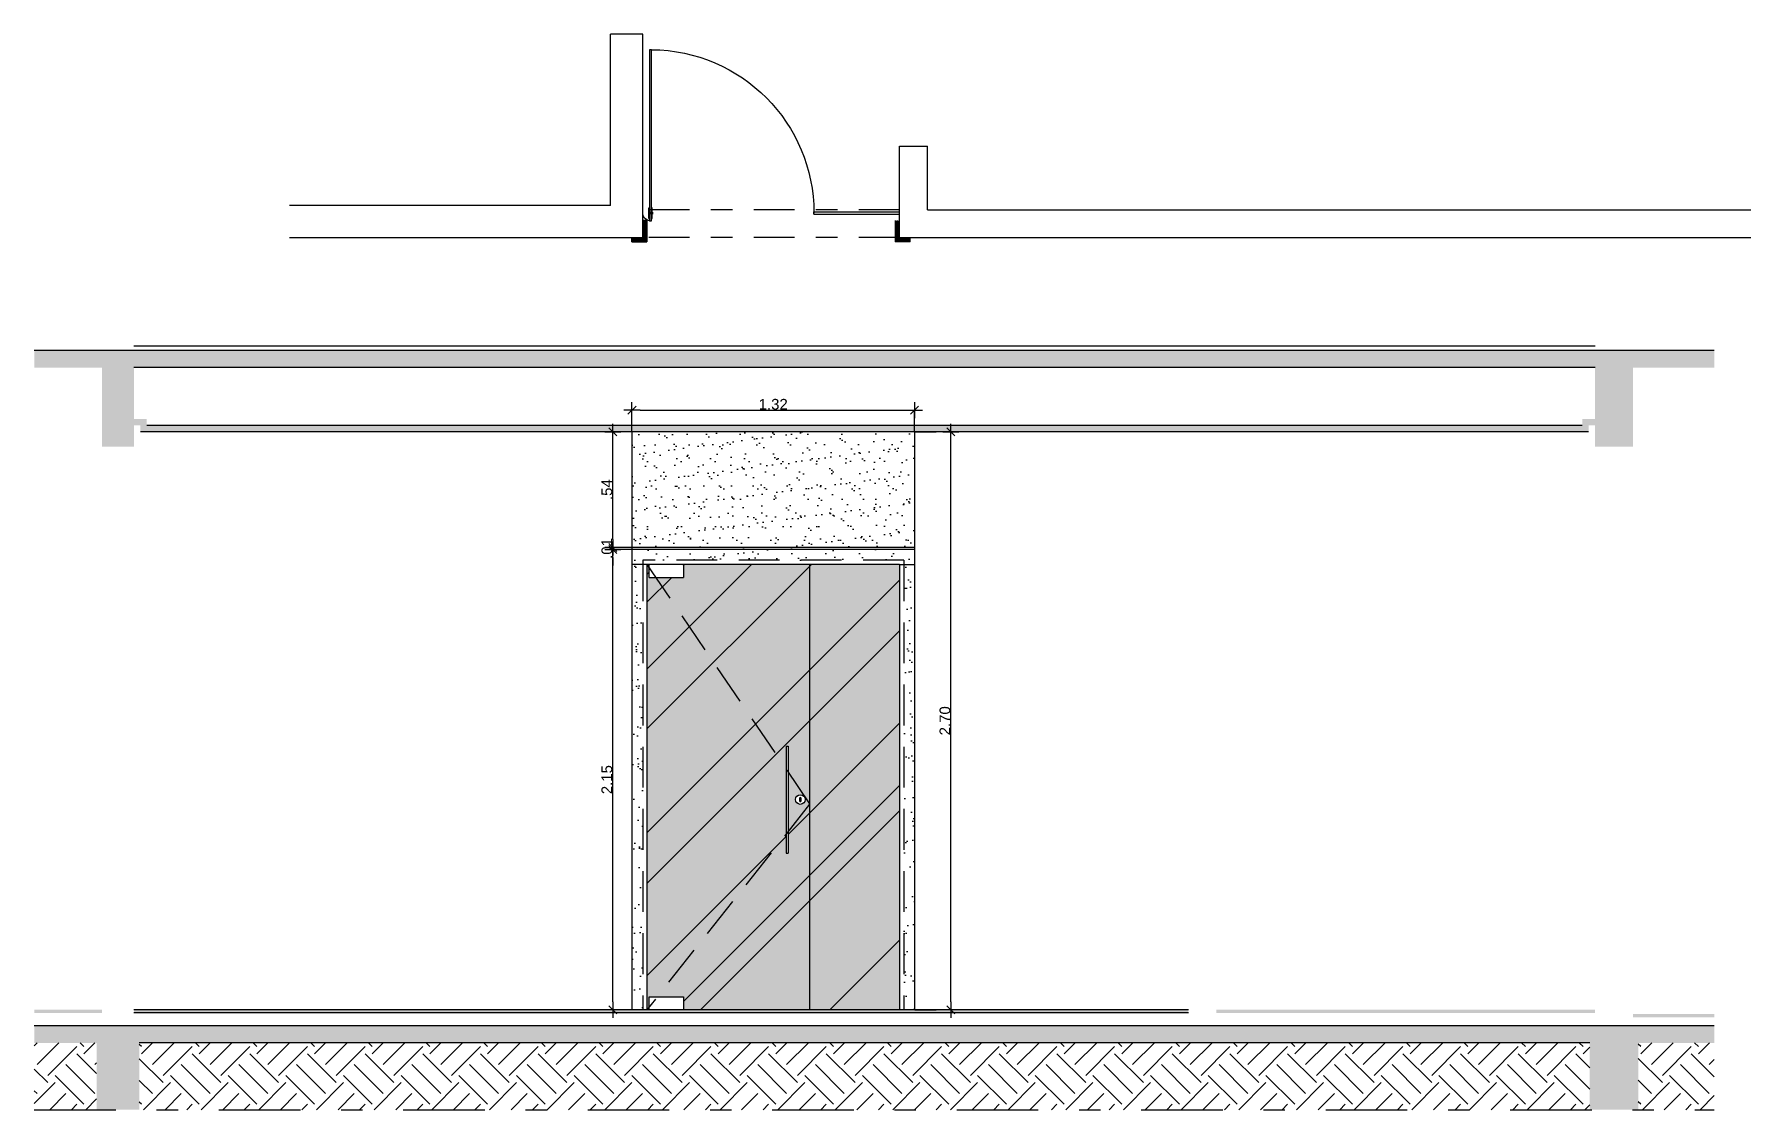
# Model space of a CAD drawing. Header units: millimetres. Extents: x 1999 to 2304, y 1614 to 1800.
# Drawn here: x 2295.5 to 2303.52, y 1631.25 to 1636.27 of the extents above; entities that cross this region are included whole.
import ezdxf

# ---------------------------------------------------------------- set-up
doc = ezdxf.new("R2010")
doc.units = ezdxf.units.MM
doc.header["$LTSCALE"] = 0.03
doc.header["$PDMODE"] = 34
doc.linetypes.add('DASHDOT', pattern=[25.4, 12.7, -6.35, 0, -6.35])
doc.linetypes.add('HIDDEN', pattern=[9.525, 6.35, -3.175])
for name, color, linetype in [('BANCADAS', 5, 'Continuous'), ('COTA Especificações', 250, 'Continuous'), ('Esquadrias', 3, 'Continuous'), ('Layout', 6, 'Continuous'), ('PL09', 9, 'Continuous'), ('PL1', 1, 'Continuous'), ('PL2', 2, 'Continuous'), ('PL250', 250, 'Continuous'), ('PL251', 251, 'Continuous'), ('PL3', 3, 'Continuous'), ('PL6', 6, 'Continuous'), ('Projeção', 250, 'HIDDEN')]:
    doc.layers.add(name, color=color, linetype=linetype)
doc.styles.get("Standard").update_dxf_attribs({"font": 'arial.ttf'})
doc.dimstyles.new('TICK01', dxfattribs={"dimscale": 0, "dimtxt": 2, "dimasz": 1.5, "dimexe": 0.18, "dimexo": 0.06, "dimgap": 0.09, "dimtad": 1, "dimzin": 4, "dimdsep": 46, "dimtxsty": 'Standard', "dimblk": 'TICK1', "dimcen": 0.09, "dimclrd": 256, "dimclre": 256, "dimclrt": 4, "dimaunit": 1, "dimadec": 0, "dimazin": 0, "dimtfac": 1, "dimtix": 1, "dimtmove": 2, "dimatfit": 3, "dimldrblk": 'TICK1', "dimfxl": 1, "dimtolj": 1, "dimtzin": 12, "dimarcsym": 0})
pattern_1 = [(45, (259.907896, 9.194505), (-0.00707106781, 0.00707106781), [])]
pattern_2 = [(50, (-105.66897, -4.43715), (0.145747735, -0.0127512684), [0.01524, -0.16764]), (355, (-105.66897, -4.43715), (-0.028194737, 0.152845476), [0.012192, -0.134112467]), (100.4514447, (-105.65682, -4.43821), (0.117552998, 0.1400942015), [0.012952007, -0.142472196]), (46.1842, (-105.66897, -4.39651), (0.216863233, -0.033633862), [0.02286, -0.25146]), (96.635558, (-105.6509, -4.39931), (0.189923307, 0.1979409), [0.019428019, -0.213708487]), (351.184151, (-105.66897, -4.3965), (0.189923307, 0.1979409), [0.018287974, -0.201167786]), (21, (-105.64865, -4.40667), (0.121291513, -0.0818121585), [0.01524, -0.16764]), (326, (-105.64865, -4.40667), (0.049441623, 0.147350373), [0.012192, -0.134112]), (71.451445, (-105.63854, -4.41349), (0.1707331354, 0.065538215), [0.012952007, -0.14247195]), (37.5, (-105.66897, -4.43715), (0.0024708826, 0.0676440311), [0, -0.1324864, 0, -0.136144, 0, -0.13462]), (7.5, (-105.66897, -4.43715), (0.05345573, 0.0801444599), [0, -0.0776224, 0, -0.1294384, 0, -0.051308]), (327.5, (-105.714283, -4.43715), (0.1084724761, -0.0045829952), [0, -0.0508, 0, -0.158496, 0, -0.210312]), (317.5, (-105.7346, -4.43715), (0.118503345, 0.0203411928), [0, -0.06604, 0, -0.1052576, 0, -0.149352])]

# ---------------------------------------------------------------- blocks, each defined once
blk = doc.blocks.new('porta de vidro.80.01')
at = {"layer": 'Esquadrias', "color": 6}
for p, q in [((-0.0449, -0.025), (-0.0449, 0.025)), ((-0.0449, 0.025), (-0.0419, 0.025)), ((-0.0289, 0.025), (-0.0319, 0.025)), ((-0.0289, -0.025), (-0.0289, 0.025)), ((-0.0419, -0.025), (-0.0449, -0.025)), ((-0.0289, -0.025), (-0.0319, -0.025))]:
    blk.add_line(p, q, dxfattribs=at)
at = {"layer": 'Esquadrias'}
blk.add_lwpolyline([(-0.0318, 0.7632), (-0.0319, -0.0368), (-0.0419, -0.0368), (-0.0418, 0.7632)], close=True, dxfattribs=at)
at = {"layer": 'Esquadrias', "color": 6}
for points in [[(-0.0462, -0.0048), (-0.0449, -0.0048), (-0.0449, 0.0048), (-0.0462, 0.0048)], [(-0.0277, -0.0048), (-0.0289, -0.0048), (-0.0289, 0.0048), (-0.0277, 0.0048)]]:
    blk.add_lwpolyline(points, close=True, dxfattribs=at)
blk.add_circle((-0.0368, 0), 0.00294, dxfattribs=at)
at = {"layer": 'Esquadrias', "color": 250}
for centre, radius, start, end in [((-0.0367, 0), 0.7633, 90.37747, 179.99911), ((-0.0375, 0.0004), 0.0375, 278.58328, 359.4644)]:
    blk.add_arc(centre, radius, start, end, dxfattribs=at)
blk = doc.blocks.new('TICK1')
for p, q in [((-1, 0), (1, 0)), ((0.5, 0.5), (-0.5, -0.5)), ((0, 1), (0, -1))]:
    blk.add_line(p, q)
blk = doc.blocks.new('*D769')
at = {"layer": 'COTA Especificações', "linetype": 'HIDDEN', "lineweight": -2, "ltscale": 0.004, "transparency": 16777216}
for p, q in [((2298.2895, 1633.8637), (2298.197, 1633.8637)), ((2298.2895, 1631.7137), (2298.197, 1631.7137))]:
    blk.add_line(p, q, dxfattribs=at)
at = {"layer": 'COTA Especificações', "lineweight": -2, "ltscale": 0.004, "transparency": 16777216}
blk.add_line((2298.2015, 1631.7512), (2298.2015, 1633.8262), dxfattribs=at)
at = {"layer": 'DEFPOINTS', "color": 0, "ltscale": 0.004, "transparency": 16777216}
for p in [(2298.2015, 1633.8637), (2298.291, 1633.8637), (2298.291, 1631.7137)]:
    blk.add_point(p, dxfattribs=at)
at = {"layer": 'COTA Especificações', "lineweight": -2, "ltscale": 0.004, "transparency": 16777216, "xscale": 0.03750000476672516, "yscale": 0.03750000476672516, "zscale": 0.03750000476672516}
for p, rotation in [((2298.2015, 1633.8637), 90), ((2298.2015, 1631.7137), 270)]:
    blk.add_blockref('TICK1', p, dxfattribs=dict(at, rotation=rotation))
at = {"layer": 'COTA Especificações', "color": 4, "ltscale": 0.004, "transparency": 16777216, "insert": (2298.1737, 1632.7887), "char_height": 0.05, "attachment_point": 5, "rotation": 90}
blk.add_mtext('\\A1;2.15', dxfattribs=at)
blk = doc.blocks.new('*D770')
at = {"layer": 'COTA Especificações', "lineweight": -2, "ltscale": 0.004, "transparency": 16777216}
for p, q in [((2298.2015, 1633.9112), (2298.2015, 1633.9487)), ((2298.2015, 1633.8637), (2298.2015, 1633.8737)), ((2298.2015, 1633.8262), (2298.2015, 1633.7887))]:
    blk.add_line(p, q, dxfattribs=at)
at = {"layer": 'COTA Especificações', "linetype": 'HIDDEN', "lineweight": -2, "ltscale": 0.004, "transparency": 16777216}
for p, q in [((2298.2895, 1633.8737), (2298.197, 1633.8737)), ((2298.2895, 1633.8637), (2298.197, 1633.8637))]:
    blk.add_line(p, q, dxfattribs=at)
at = {"layer": 'DEFPOINTS', "color": 0, "ltscale": 0.004, "transparency": 16777216}
for p in [(2298.2015, 1633.8737), (2298.291, 1633.8737), (2298.291, 1633.8637)]:
    blk.add_point(p, dxfattribs=at)
at = {"layer": 'COTA Especificações', "lineweight": -2, "ltscale": 0.004, "transparency": 16777216, "xscale": 0.03750000476672516, "yscale": 0.03750000476672516, "zscale": 0.03750000476672516}
for p, rotation in [((2298.2015, 1633.8737), 270), ((2298.2015, 1633.8637), 90)]:
    blk.add_blockref('TICK1', p, dxfattribs=dict(at, rotation=rotation))
at = {"layer": 'COTA Especificações', "color": 4, "ltscale": 0.004, "transparency": 16777216, "insert": (2298.1737, 1633.8687), "char_height": 0.05, "attachment_point": 5, "rotation": 90}
blk.add_mtext('\\A1;.01', dxfattribs=at)
blk = doc.blocks.new('*D771')
at = {"layer": 'COTA Especificações', "linetype": 'HIDDEN', "lineweight": -2, "ltscale": 0.004, "transparency": 16777216}
for p, q in [((2298.2895, 1634.4137), (2298.197, 1634.4137)), ((2298.2895, 1633.8737), (2298.197, 1633.8737))]:
    blk.add_line(p, q, dxfattribs=at)
at = {"layer": 'COTA Especificações', "lineweight": -2, "ltscale": 0.004, "transparency": 16777216}
blk.add_line((2298.2015, 1633.9112), (2298.2015, 1634.3762), dxfattribs=at)
at = {"layer": 'DEFPOINTS', "color": 0, "ltscale": 0.004, "transparency": 16777216}
for p in [(2298.2015, 1634.4137), (2298.291, 1634.4137), (2298.291, 1633.8737)]:
    blk.add_point(p, dxfattribs=at)
at = {"layer": 'COTA Especificações', "lineweight": -2, "ltscale": 0.004, "transparency": 16777216, "xscale": 0.03750000476672516, "yscale": 0.03750000476672516, "zscale": 0.03750000476672516}
for p, rotation in [((2298.2015, 1634.4137), 90), ((2298.2015, 1633.8737), 270)]:
    blk.add_blockref('TICK1', p, dxfattribs=dict(at, rotation=rotation))
at = {"layer": 'COTA Especificações', "color": 4, "ltscale": 0.004, "transparency": 16777216, "insert": (2298.1738, 1634.1437), "char_height": 0.05, "attachment_point": 5, "rotation": 90}
blk.add_mtext('\\A1;.54', dxfattribs=at)
blk = doc.blocks.new('*D772')
at = {"layer": 'COTA Especificações', "linetype": 'HIDDEN', "lineweight": -2, "ltscale": 0.004, "transparency": 16777216}
for p, q in [((2298.291, 1634.4152), (2298.291, 1634.5191)), ((2299.611, 1634.4152), (2299.611, 1634.5191))]:
    blk.add_line(p, q, dxfattribs=at)
at = {"layer": 'COTA Especificações', "lineweight": -2, "ltscale": 0.004, "transparency": 16777216}
blk.add_line((2298.3285, 1634.5146), (2299.5735, 1634.5146), dxfattribs=at)
at = {"layer": 'DEFPOINTS', "color": 0, "ltscale": 0.004, "transparency": 16777216}
for p in [(2299.611, 1634.5146), (2298.291, 1634.4137), (2299.611, 1634.4137)]:
    blk.add_point(p, dxfattribs=at)
at = {"layer": 'COTA Especificações', "lineweight": -2, "ltscale": 0.004, "transparency": 16777216, "xscale": 0.03750000476672516, "yscale": 0.03750000476672516, "zscale": 0.03750000476672516, "rotation": 180}
blk.add_blockref('TICK1', (2298.291, 1634.5146), dxfattribs=at)
at = {"layer": 'COTA Especificações', "lineweight": -2, "ltscale": 0.004, "transparency": 16777216, "xscale": 0.03750000476672516, "yscale": 0.03750000476672516, "zscale": 0.03750000476672516}
blk.add_blockref('TICK1', (2299.611, 1634.5146), dxfattribs=at)
at = {"layer": 'COTA Especificações', "color": 4, "ltscale": 0.004, "transparency": 16777216, "insert": (2298.951, 1634.5424), "char_height": 0.05, "attachment_point": 5}
blk.add_mtext('\\A1;1.32', dxfattribs=at)
blk = doc.blocks.new('*D773')
at = {"layer": 'COTA Especificações', "linetype": 'HIDDEN', "lineweight": -2, "ltscale": 0.004, "transparency": 16777216}
for p, q in [((2299.6125, 1634.4137), (2299.7855, 1634.4137)), ((2299.6125, 1631.7137), (2299.7855, 1631.7137))]:
    blk.add_line(p, q, dxfattribs=at)
at = {"layer": 'COTA Especificações', "lineweight": -2, "ltscale": 0.004, "transparency": 16777216}
blk.add_line((2299.781, 1631.7512), (2299.781, 1634.3762), dxfattribs=at)
at = {"layer": 'DEFPOINTS', "color": 0, "ltscale": 0.004, "transparency": 16777216}
for p in [(2299.611, 1634.4137), (2299.781, 1634.4137), (2299.611, 1631.7137)]:
    blk.add_point(p, dxfattribs=at)
at = {"layer": 'COTA Especificações', "lineweight": -2, "ltscale": 0.004, "transparency": 16777216, "xscale": 0.03750000476672516, "yscale": 0.03750000476672516, "zscale": 0.03750000476672516}
for p, rotation in [((2299.781, 1634.4137), 90), ((2299.781, 1631.7137), 270)]:
    blk.add_blockref('TICK1', p, dxfattribs=dict(at, rotation=rotation))
at = {"layer": 'COTA Especificações', "color": 4, "ltscale": 0.004, "transparency": 16777216, "insert": (2299.7533, 1633.0637), "char_height": 0.05, "attachment_point": 5, "rotation": 90}
blk.add_mtext('\\A1;2.70', dxfattribs=at)

msp = doc.modelspace()

# ---------------------------------------------------------------- hatches: boundary and pattern name
at = {"layer": 'BANCADAS'}
h = msp.add_hatch(color=9, dxfattribs=at)
h.dxf.hatch_style = 1
h.paths.add_polyline_path([(2298.361, 1635.3014), (2298.341, 1635.3211), (2298.341, 1635.4011), (2298.361, 1635.4011)])
h.paths.add_polyline_path([(2298.361, 1635.3011), (2298.291, 1635.3011), (2298.291, 1635.3211), (2298.341, 1635.3211)])
h = msp.add_hatch(dxfattribs=at)
h.set_pattern_fill('_USER', color=6, scale=0.01, angle=45, pattern_type=0)
h.set_pattern_definition(pattern_1)
h.paths.add_polyline_path([(2298.291, 1635.3211), (2298.291, 1635.3011), (2298.361, 1635.3011), (2298.361, 1635.4011), (2298.341, 1635.4011), (2298.341, 1635.3211)])
h = msp.add_hatch(color=9, dxfattribs=at)
h.dxf.hatch_style = 1
h.paths.add_polyline_path([(2299.521, 1635.3014), (2299.541, 1635.3211), (2299.541, 1635.4011), (2299.521, 1635.4011)])
h.paths.add_polyline_path([(2299.521, 1635.3011), (2299.591, 1635.3011), (2299.591, 1635.3211), (2299.541, 1635.3211)])
h = msp.add_hatch(dxfattribs=at)
h.set_pattern_fill('_USER', color=6, scale=0.01, angle=45, pattern_type=0)
h.set_pattern_definition(pattern_1)
h.paths.add_polyline_path([(2299.591, 1635.3211), (2299.591, 1635.3011), (2299.521, 1635.3011), (2299.521, 1635.4011), (2299.541, 1635.4011), (2299.541, 1635.3211)])
at = {"layer": 'BANCADAS', "ltscale": 0.004}
h = msp.add_hatch(dxfattribs=at)
h.set_pattern_fill('AR-SAND', color=251, scale=0.002)
h.paths.add_polyline_path([(2299.611, 1634.4137), (2298.291, 1634.4137), (2298.291, 1633.8737), (2299.611, 1633.8737)])
h.paths.add_polyline_path([(2299.611, 1633.8637), (2298.291, 1633.8637), (2298.291, 1633.7937), (2298.341, 1633.7937), (2298.341, 1633.8137), (2299.561, 1633.8137), (2299.561, 1633.7937), (2299.611, 1633.7937)])
h.paths.add_polyline_path([(2299.611, 1633.7937), (2299.561, 1633.7937), (2299.561, 1631.7137), (2299.611, 1631.7137)])
h.paths.add_polyline_path([(2298.341, 1633.7937), (2298.291, 1633.7937), (2298.291, 1631.7137), (2298.341, 1631.7137)])
at = {"layer": 'PL09'}
h = msp.add_hatch(color=256, dxfattribs=at)
h.dxf.hatch_style = 1
h.paths.add_polyline_path([(2302.761, 1634.4437), (2302.791, 1634.4437), (2302.791, 1634.4737), (2302.731, 1634.4737), (2302.731, 1634.4437), (2296.024, 1634.4437), (2296.024, 1634.4737), (2295.964, 1634.4737), (2295.964, 1634.4437), (2295.994, 1634.4437), (2295.994, 1634.4137), (2302.761, 1634.4137)])
at = {"layer": 'PL09', "ltscale": 0.004}
h = msp.add_hatch(color=256, dxfattribs=at)
h.dxf.hatch_style = 1
h.paths.add_polyline_path([(2299.011, 1632.8366), (2298.4017, 1633.7337), (2298.371, 1633.7337), (2298.371, 1633.779), (2298.361, 1633.7937), (2298.361, 1631.7137), (2298.371, 1631.7263), (2298.371, 1631.7737), (2298.4084, 1631.7737), (2299.011, 1632.5356)])
h.paths.add_polyline_path([(2299.121, 1633.7937), (2298.531, 1633.7937), (2298.531, 1633.7337), (2298.4017, 1633.7337), (2299.011, 1632.8366), (2299.011, 1632.9457), (2299.021, 1632.9457), (2299.021, 1632.8219), (2299.121, 1632.6747)])
h.paths.add_polyline_path([(2299.121, 1632.6747), (2299.021, 1632.5482), (2299.021, 1632.4457), (2299.011, 1632.4457), (2299.011, 1632.5356), (2298.4084, 1631.7737), (2298.531, 1631.7737), (2298.531, 1631.7137), (2299.121, 1631.7137)])
h.paths.add_polyline_path([(2299.096, 1632.7083), (2299.021, 1632.8219), (2299.021, 1632.5482), (2299.121, 1632.6747), (2299.096, 1632.7083, -0.15027), (2299.0998, 1632.6957, -1), (2299.0548, 1632.6957, -0.738723)])
h.paths.add_polyline_path([(2299.541, 1633.7937), (2299.121, 1633.7937), (2299.121, 1632.6747), (2299.121, 1631.7137), (2299.541, 1631.7137)])
at = {"layer": 'PL09'}
h = msp.add_hatch(color=256, dxfattribs=at)
h.dxf.hatch_style = 1
h.paths.add_polyline_path([(2295.814, 1631.7137), (2295.4984, 1631.7137), (2295.4984, 1631.6987), (2295.814, 1631.6987)])
h.paths.add_polyline_path([(2303.3477, 1631.6937), (2302.968, 1631.6937), (2302.968, 1631.6787), (2303.3477, 1631.6787)])
h.paths.add_polyline_path([(2301.021, 1631.7137), (2301.021, 1631.6987), (2302.791, 1631.6987), (2302.791, 1631.7137)])
h.paths.add_polyline_path([(2300.891, 1631.6987), (2300.891, 1631.7137), (2295.964, 1631.7137), (2295.964, 1631.6987)])
at = {"layer": 'PL251'}
h = msp.add_hatch(dxfattribs=at)
h.set_pattern_fill('AR-CONC', color=256, scale=0.0008)
h.set_pattern_definition(pattern_2)
h.paths.add_polyline_path([(2302.968, 1634.7137), (2303.3477, 1634.7137), (2303.3477, 1634.7937), (2295.4984, 1634.7937), (2295.4984, 1634.7137), (2295.814, 1634.7137), (2295.814, 1634.3437), (2295.964, 1634.3437), (2295.964, 1634.7137), (2302.791, 1634.7137), (2302.791, 1634.3437), (2302.968, 1634.3437)])
h = msp.add_hatch(dxfattribs=at)
h.set_pattern_fill('AR-RROOF', color=256, scale=0.03, angle=45)
h.set_pattern_definition([(45, (2, 0), (0.64657844, 1.72420918), [11.43, -1.524, 3.81, -0.762]), (45, (2.4472, 0.986), (-1.2554398, 0.17780907), [2.286, -0.25146, 4.572, -0.5715]), (45, (1.8114, 0.7274), (2.44083361, 3.16284621), [6.096, -1.0668, 3.048, -0.762])])
h.paths.add_polyline_path([(2299.011, 1632.8366), (2298.4017, 1633.7337), (2298.371, 1633.7337), (2298.371, 1633.779), (2298.361, 1633.7937), (2298.361, 1631.7137), (2298.371, 1631.7263), (2298.371, 1631.7737), (2298.4084, 1631.7737), (2299.011, 1632.5356)])
h.paths.add_polyline_path([(2299.121, 1633.7937), (2298.531, 1633.7937), (2298.531, 1633.7337), (2298.4017, 1633.7337), (2299.011, 1632.8366), (2299.011, 1632.9457), (2299.021, 1632.9457), (2299.021, 1632.8219), (2299.121, 1632.6747)])
h.paths.add_polyline_path([(2299.121, 1632.6747), (2299.021, 1632.5482), (2299.021, 1632.4457), (2299.011, 1632.4457), (2299.011, 1632.5356), (2298.4084, 1631.7737), (2298.531, 1631.7737), (2298.531, 1631.7137), (2299.121, 1631.7137)])
h.paths.add_polyline_path([(2299.096, 1632.7083), (2299.021, 1632.8219), (2299.021, 1632.5482), (2299.121, 1632.6747), (2299.096, 1632.7083, -0.15027), (2299.0998, 1632.6957, -1), (2299.0548, 1632.6957, -0.738723)])
h.paths.add_polyline_path([(2299.541, 1633.7937), (2299.121, 1633.7937), (2299.121, 1632.6747), (2299.121, 1631.7137), (2299.541, 1631.7137)])
h = msp.add_hatch(dxfattribs=at)
h.set_pattern_fill('AR-CONC', color=256, scale=0.0008)
h.set_pattern_definition(pattern_2)
h.paths.add_polyline_path([(2302.993, 1631.5587), (2303.3477, 1631.5587), (2303.3477, 1631.6387), (2295.4984, 1631.6387), (2295.4984, 1631.5587), (2295.789, 1631.5587), (2295.789, 1631.2466), (2295.989, 1631.2466), (2295.989, 1631.5587), (2302.766, 1631.5587), (2302.766, 1631.2466), (2302.993, 1631.2466)])
h = msp.add_hatch(dxfattribs=at)
h.set_pattern_fill('EARTH', color=256, scale=0.03, angle=45)
h.set_pattern_definition([(45, (-105.66897, -4.43715), (0, 0.269407684), [0.1905, -0.1905]), (45, (-105.71948, -4.38664), (0, 0.269407684), [0.1905, -0.1905]), (45, (-105.77, -4.33612), (0, 0.269407684), [0.1905, -0.1905]), (135, (-105.77, -4.30245), (-0.269407684, 0), [0.1905, -0.1905]), (135, (-105.71948, -4.25193), (-0.269407684, 0), [0.1905, -0.1905]), (135, (-105.66897, -4.20142), (-0.269407684, 0), [0.1905, -0.1905])])
h.paths.add_polyline_path([(2295.789, 1631.5587), (2295.4984, 1631.5587), (2295.4984, 1631.2466), (2295.789, 1631.2466)])
h.paths.add_polyline_path([(2302.766, 1631.5587), (2295.989, 1631.5587), (2295.989, 1631.2466), (2302.766, 1631.2466)])
h.paths.add_polyline_path([(2303.3477, 1631.5587), (2302.993, 1631.5587), (2302.993, 1631.2466), (2303.3477, 1631.2466)])

# ---------------------------------------------------------------- linework, layer by layer
at = {"color": 5, "linetype": 'DASHDOT'}
msp.add_line((2295.4984, 1631.2466), (2303.3477, 1631.2466), dxfattribs=at)
at = {"layer": 'BANCADAS', "color": 3}
for p, q in [((2298.361, 1635.4011), (2298.341, 1635.4011)), ((2298.361, 1635.4011), (2298.361, 1635.3011)), ((2299.521, 1635.4011), (2299.521, 1635.3011)), ((2298.291, 1635.3011), (2298.291, 1635.3211)), ((2298.291, 1635.3011), (2298.361, 1635.3011)), ((2299.591, 1635.3011), (2299.521, 1635.3011)), ((2299.591, 1635.3011), (2299.591, 1635.3211))]:
    msp.add_line(p, q, dxfattribs=at)
at = {"layer": 'BANCADAS', "color": 250}
for p, q in [((2298.361, 1633.7937), (2298.291, 1633.7937)), ((2299.541, 1633.7937), (2299.611, 1633.7937))]:
    msp.add_line(p, q, dxfattribs=at)
at = {"layer": 'BANCADAS', "color": 6}
for p, q in [((2298.361, 1633.7937), (2298.361, 1631.7137)), ((2299.541, 1633.7937), (2298.361, 1633.7937)), ((2299.541, 1633.7937), (2299.541, 1631.7137))]:
    msp.add_line(p, q, dxfattribs=at)
at = {"layer": 'Esquadrias'}
for p, q in [((2299.141, 1635.4311), (2299.141, 1635.4411)), ((2299.141, 1635.4411), (2299.541, 1635.4411)), ((2299.141, 1635.4311), (2299.541, 1635.4311))]:
    msp.add_line(p, q, dxfattribs=at)
at = {"layer": 'Layout', "color": 5}
for p, q in [((2298.291, 1634.4137), (2298.291, 1631.7137)), ((2299.611, 1634.4137), (2299.611, 1631.7137)), ((2299.611, 1633.8737), (2298.291, 1633.8737)), ((2299.611, 1633.8637), (2298.291, 1633.8637))]:
    msp.add_line(p, q, dxfattribs=at)
at = {"layer": 'PL1'}
for p, q in [((2298.341, 1636.2711), (2298.191, 1636.2711)), ((2298.191, 1635.4711), (2298.191, 1636.2711)), ((2298.341, 1635.3211), (2298.341, 1636.2711)), ((2299.541, 1635.3211), (2299.541, 1635.7486)), ((2299.541, 1635.7486), (2299.671, 1635.7486)), ((2299.671, 1635.4511), (2299.671, 1635.7486)), ((2298.191, 1635.4711), (2296.691, 1635.4711)), ((2299.671, 1635.4511), (2303.518, 1635.4511)), ((2296.691, 1635.3211), (2298.341, 1635.3211)), ((2299.541, 1635.3211), (2303.518, 1635.3211)), ((2302.766, 1631.5587), (2295.989, 1631.5587))]:
    msp.add_line(p, q, dxfattribs=at)
at = {"layer": 'PL2'}
for p, q in [((2303.3477, 1634.7937), (2295.4984, 1634.7937)), ((2302.791, 1634.8137), (2295.964, 1634.8137)), ((2302.791, 1634.7137), (2295.964, 1634.7137)), ((2300.891, 1631.6987), (2295.964, 1631.6987)), ((2303.3477, 1631.6387), (2295.4984, 1631.6387))]:
    msp.add_line(p, q, dxfattribs=at)
at = {"layer": 'PL250'}
for p, q in [((2298.371, 1633.7337), (2298.371, 1633.7937)), ((2298.531, 1633.7937), (2298.531, 1633.7337)), ((2299.121, 1633.7937), (2299.121, 1631.7137)), ((2299.541, 1633.7937), (2299.541, 1631.7137)), ((2298.371, 1633.7337), (2298.531, 1633.7337)), ((2298.371, 1631.7137), (2298.371, 1631.7737)), ((2298.371, 1631.7737), (2298.531, 1631.7737)), ((2298.531, 1631.7737), (2298.531, 1631.7137))]:
    msp.add_line(p, q, dxfattribs=at)
msp.add_lwpolyline([(2299.0738, 1632.6897, 1), (2299.0813, 1632.6897), (2299.0813, 1632.7017, 1), (2299.0738, 1632.7017)], format="xyb", close=True, dxfattribs=at)
msp.add_circle((2299.0773, 1632.6957), 0.0225, dxfattribs=at)
at = {"layer": 'PL3'}
for p, q in [((2302.761, 1634.4137), (2295.994, 1634.4137)), ((2302.731, 1634.4437), (2296.024, 1634.4437)), ((2300.891, 1631.7137), (2295.964, 1631.7137))]:
    msp.add_line(p, q, dxfattribs=at)
at = {"layer": 'PL6'}
for p, q in [((2299.011, 1632.9457), (2299.021, 1632.9457)), ((2299.011, 1632.9457), (2299.011, 1632.4457)), ((2299.021, 1632.9457), (2299.021, 1632.4457)), ((2299.011, 1632.4457), (2299.021, 1632.4457))]:
    msp.add_line(p, q, dxfattribs=at)
at = {"layer": 'Projeção', "linetype": 'DASHDOT', "ltscale": 0.5}
for p, q in [((2299.541, 1635.4511), (2298.341, 1635.4511)), ((2299.541, 1635.3211), (2298.341, 1635.3211))]:
    msp.add_line(p, q, dxfattribs=at)
at = {"layer": 'Projeção'}
for p, q in [((2299.561, 1633.8137), (2298.341, 1633.8137)), ((2298.341, 1633.8137), (2298.341, 1631.7137)), ((2299.561, 1633.8137), (2299.561, 1631.7137))]:
    msp.add_line(p, q, dxfattribs=at)
msp.add_lwpolyline([(2298.361, 1633.7937), (2299.121, 1632.6747), (2298.361, 1631.7137)], dxfattribs=at)

# ---------------------------------------------------------------- block references
at = {"layer": 'Esquadrias', "xscale": -1}
msp.add_blockref('porta de vidro.80.01', (2298.341, 1635.4361), dxfattribs=at)

# ---------------------------------------------------------------- dimensions: what is measured, and where the dimension line sits
at = {"layer": 'COTA Especificações', "ltscale": 0.004}
dim = msp.add_linear_dim(base=(2299.611, 1634.5146), p1=(2298.291, 1634.4137), p2=(2299.611, 1634.4137), dimstyle='TICK01', override={"dimscale": 0.025}, dxfattribs=at)
dim.commit()
dim.dimension.update_dxf_attribs({"geometry": '*D772', "text_midpoint": (2298.951, 1634.5424)})
for base, p1, p2, picture, middle in [((2298.2015, 1634.4137), (2298.291, 1633.8737), (2298.291, 1634.4137), '*D771', (2298.1738, 1634.1437)), ((2299.781, 1634.4137), (2299.611, 1631.7137), (2299.611, 1634.4137), '*D773', (2299.7533, 1633.0637)), ((2298.2015, 1633.8737), (2298.291, 1633.8637), (2298.291, 1633.8737), '*D770', (2298.1737, 1633.8687)), ((2298.2015, 1633.8637), (2298.291, 1631.7137), (2298.291, 1633.8637), '*D769', (2298.1737, 1632.7887))]:
    dim = msp.add_linear_dim(base=base, p1=p1, p2=p2, angle=90, dimstyle='TICK01', override={"dimscale": 0.025}, dxfattribs=at)
    dim.commit()
    dim.dimension.update_dxf_attribs({"geometry": picture, "text_midpoint": middle})

doc.saveas('drawing.dxf')
